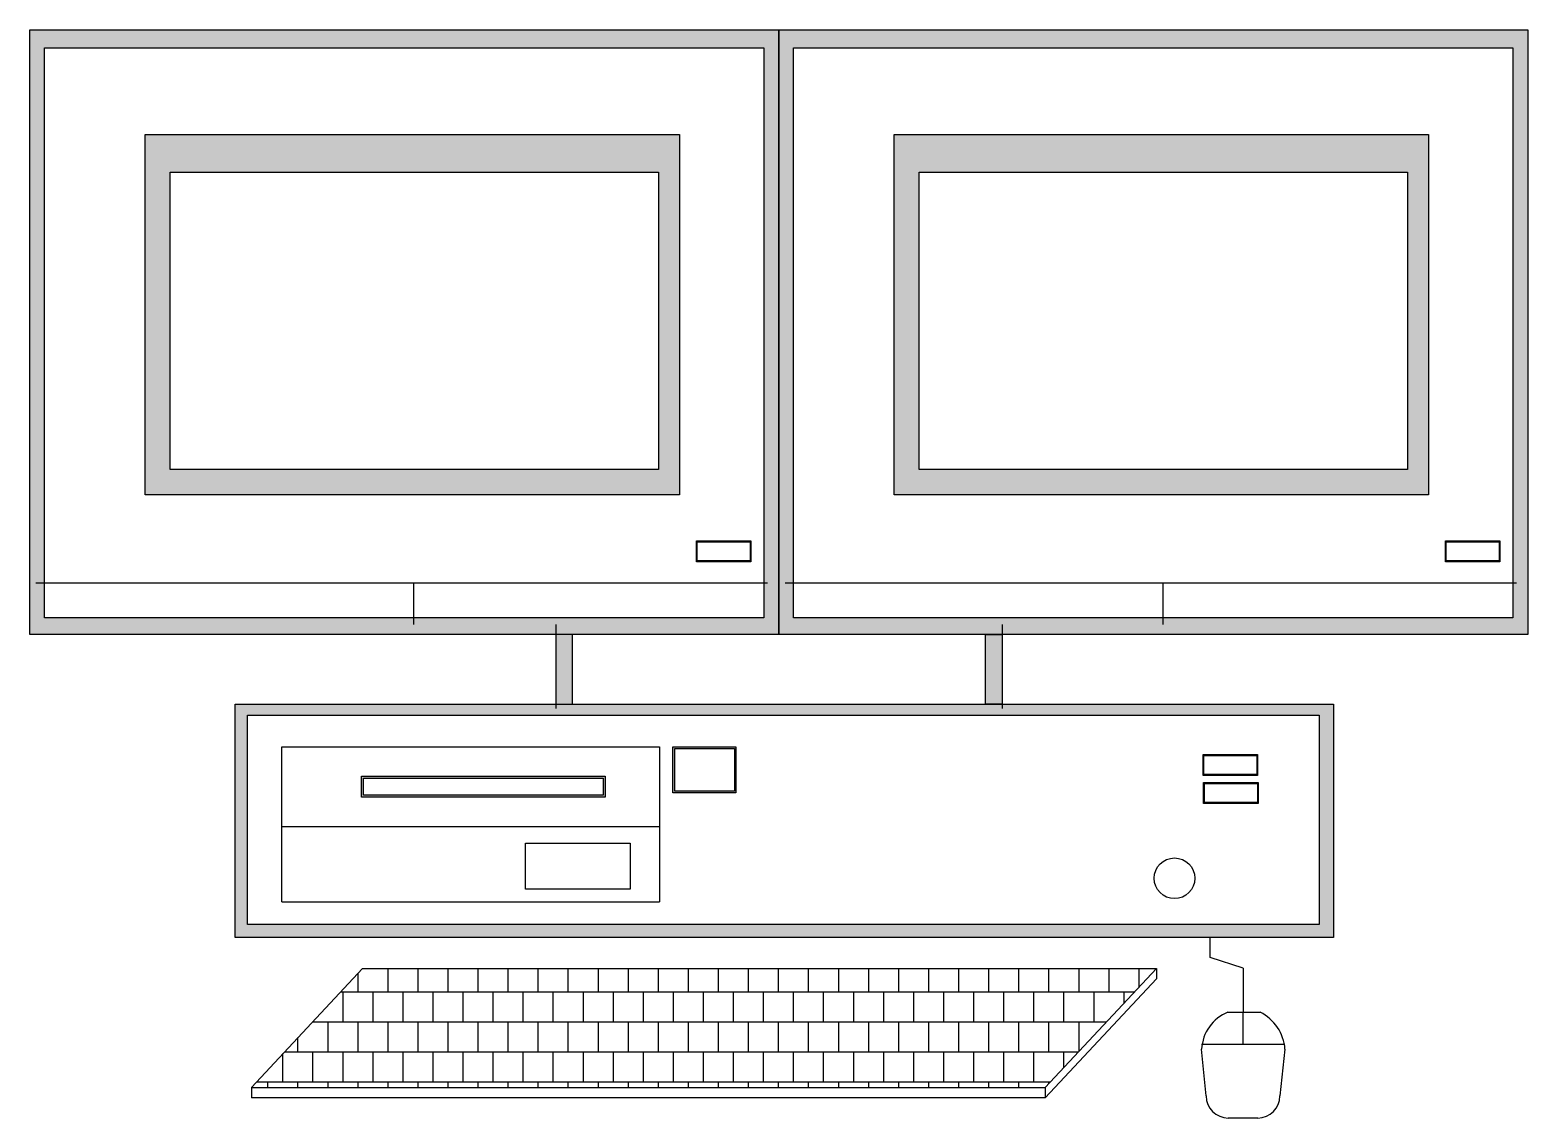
# Model space of a CAD drawing. Header units: inches. Extents: x 0 to 12.3, y -4 to 5.
import ezdxf

# ---------------------------------------------------------------- set-up
doc = ezdxf.new("R2010")
doc.units = ezdxf.units.IN
doc.header["$MEASUREMENT"] = 0

msp = doc.modelspace()

# ---------------------------------------------------------------- hatches: boundary and pattern name
h = msp.add_hatch(color=7)
h.paths.add_polyline_path([(0.12, 4.816), (6.024, 4.816), (6.024, 0.137), (0.12, 0.137)], flags=16)
h.paths.add_polyline_path([(0, 4.964), (6.149, 4.964), (6.149, 0), (0, 0)])
h = msp.add_hatch(color=7)
h.paths.add_polyline_path([(6.269, 4.816), (12.173, 4.816), (12.173, 0.137), (6.269, 0.137)], flags=16)
h.paths.add_polyline_path([(6.149, 4.964), (12.298, 4.964), (12.298, 0), (6.149, 0)])
h = msp.add_hatch(color=7)
h.paths.add_polyline_path([(1.152, 3.796), (5.16, 3.796), (5.16, 1.353), (1.152, 1.353)], flags=16)
h.paths.add_polyline_path([(0.945, 4.105), (5.333, 4.105), (5.333, 1.147), (0.945, 1.147)])
h = msp.add_hatch(color=7)
h.paths.add_polyline_path([(7.301, 3.796), (11.31, 3.796), (11.31, 1.353), (7.301, 1.353)], flags=16)
h.paths.add_polyline_path([(7.094, 4.105), (11.482, 4.105), (11.482, 1.147), (7.094, 1.147)])
h = msp.add_hatch(color=7)
h.paths.add_polyline_path([(5.477, 0.76), (5.913, 0.76), (5.913, 0.603), (5.477, 0.603)], flags=16)
h.paths.add_polyline_path([(5.471, 0.768), (5.918, 0.768), (5.918, 0.596), (5.471, 0.596)])
h = msp.add_hatch(color=7)
h.paths.add_polyline_path([(11.626, 0.76), (12.062, 0.76), (12.062, 0.603), (11.626, 0.603)], flags=16)
h.paths.add_polyline_path([(11.62, 0.768), (12.068, 0.768), (12.068, 0.596), (11.62, 0.596)])
for points in [[(4.454, 0), (4.316, 0), (4.316, -0.573), (4.454, -0.573)], [(7.844, 0), (7.982, 0), (7.982, -0.573), (7.844, -0.573)]]:
    msp.add_hatch(color=7).paths.add_polyline_path(points)
h = msp.add_hatch(color=7)
h.paths.add_polyline_path([(1.785, -0.664), (10.583, -0.664), (10.583, -2.383), (1.785, -2.383)], flags=16)
h.paths.add_polyline_path([(1.684, -0.573), (10.7, -0.573), (10.7, -2.49), (1.684, -2.49)])
h = msp.add_hatch(color=7)
h.paths.add_polyline_path([(5.294, -0.938), (5.783, -0.938), (5.783, -1.288), (5.294, -1.288)], flags=16)
h.paths.add_polyline_path([(5.279, -0.923), (5.795, -0.923), (5.795, -1.302), (5.279, -1.302)])
h = msp.add_hatch(color=7)
h.paths.add_polyline_path([(9.637, -0.994), (10.073, -0.994), (10.073, -1.152), (9.637, -1.152)], flags=16)
h.paths.add_polyline_path([(9.631, -0.986), (10.078, -0.986), (10.078, -1.159), (9.631, -1.159)])
h = msp.add_hatch(color=7)
h.paths.add_polyline_path([(2.723, -1.164), (4.721, -1.164), (4.721, -1.336), (2.723, -1.336)])
h.paths.add_polyline_path([(2.737, -1.182), (4.705, -1.182), (4.705, -1.32), (2.737, -1.32)], flags=16)
h = msp.add_hatch(color=7)
h.paths.add_polyline_path([(9.641, -1.224), (10.077, -1.224), (10.077, -1.381), (9.641, -1.381)], flags=16)
h.paths.add_polyline_path([(9.634, -1.216), (10.082, -1.216), (10.082, -1.388), (9.634, -1.388)])
h = msp.add_hatch()
h.set_pattern_fill('AR-B88', scale=0.001214, style=0)
h.set_pattern_definition([(0, (-720.9877, -433.27178), (0, 0.24661132), []), (90, (-720.98771, -433.27178), (-0.12330566, 0.24661132), [0.24661132, -0.24661132])])
h.paths.add_polyline_path([(2.731, -2.744), (1.818, -3.72), (8.335, -3.72), (9.248, -2.744)])

# ---------------------------------------------------------------- linework, layer by layer
at = {"color": 7}
for p, q in [((0.049, 0.424), (6.056, 0.424)), ((3.149, 0.424), (3.149, 0.08)), ((6.199, 0.424), (12.205, 0.424)), ((9.299, 0.424), (9.299, 0.08)), ((4.316, 0.08), (4.316, -0.608)), ((7.982, 0.08), (7.982, -0.608)), ((2.069, -2.196), (2.069, -0.923)), ((2.069, -0.923), (5.169, -0.923)), ((5.169, -0.923), (5.169, -2.196)), ((2.069, -1.577), (5.169, -1.577)), ((2.069, -2.196), (5.169, -2.196)), ((9.69, -2.654), (9.69, -2.49)), ((9.961, -2.74), (9.69, -2.654)), ((2.731, -2.744), (1.818, -3.72)), ((2.731, -2.744), (9.248, -2.744)), ((9.248, -2.744), (8.335, -3.72)), ((9.961, -2.74), (9.961, -3.103)), ((9.835, -3.103), (10.099, -3.103)), ((9.961, -3.364), (9.961, -3.103)), ((9.619, -3.364), (10.303, -3.364)), ((9.656, -3.79), (9.619, -3.407)), ((10.303, -3.407), (10.262, -3.79)), ((1.818, -3.72), (8.335, -3.72)), ((10.08, -3.972), (9.838, -3.972))]:
    msp.add_line(p, q, dxfattribs=at)
for p, q in [((9.248, -2.744), (9.248, -2.83)), ((9.248, -2.83), (8.335, -3.806)), ((1.818, -3.72), (1.818, -3.806)), ((8.335, -3.806), (1.818, -3.806)), ((8.335, -3.72), (8.335, -3.806))]:
    msp.add_line(p, q)
for points in [[(0, 4.964), (6.149, 4.964), (6.149, 0), (0, 0)], [(6.149, 4.964), (12.298, 4.964), (12.298, 0), (6.149, 0)], [(0.12, 4.816), (6.024, 4.816), (6.024, 0.137), (0.12, 0.137)], [(6.269, 4.816), (12.173, 4.816), (12.173, 0.137), (6.269, 0.137)], [(0.945, 4.105), (5.333, 4.105), (5.333, 1.147), (0.945, 1.147)], [(7.094, 4.105), (11.482, 4.105), (11.482, 1.147), (7.094, 1.147)], [(1.152, 3.796), (5.16, 3.796), (5.16, 1.353), (1.152, 1.353)], [(7.301, 3.796), (11.31, 3.796), (11.31, 1.353), (7.301, 1.353)], [(5.471, 0.768), (5.918, 0.768), (5.918, 0.596), (5.471, 0.596)], [(5.477, 0.76), (5.913, 0.76), (5.913, 0.603), (5.477, 0.603)], [(11.62, 0.768), (12.068, 0.768), (12.068, 0.596), (11.62, 0.596)], [(11.626, 0.76), (12.062, 0.76), (12.062, 0.603), (11.626, 0.603)], [(4.454, 0), (4.316, 0), (4.316, -0.573), (4.454, -0.573)], [(7.844, 0), (7.982, 0), (7.982, -0.573), (7.844, -0.573)], [(1.684, -0.573), (10.7, -0.573), (10.7, -2.49), (1.684, -2.49)], [(1.785, -0.664), (10.583, -0.664), (10.583, -2.383), (1.785, -2.383)], [(5.279, -0.923), (5.795, -0.923), (5.795, -1.302), (5.279, -1.302)], [(5.294, -0.938), (5.783, -0.938), (5.783, -1.288), (5.294, -1.288)], [(9.631, -0.986), (10.078, -0.986), (10.078, -1.159), (9.631, -1.159)], [(9.637, -0.994), (10.073, -0.994), (10.073, -1.152), (9.637, -1.152)], [(2.723, -1.164), (4.721, -1.164), (4.721, -1.336), (2.723, -1.336)], [(2.737, -1.182), (4.705, -1.182), (4.705, -1.32), (2.737, -1.32)], [(9.634, -1.216), (10.082, -1.216), (10.082, -1.388), (9.634, -1.388)], [(9.641, -1.224), (10.077, -1.224), (10.077, -1.381), (9.641, -1.381)], [(4.067, -1.715), (4.928, -1.715), (4.928, -2.093), (4.067, -2.093)]]:
    msp.add_lwpolyline(points, close=True, dxfattribs=at)
msp.add_circle((9.396, -2.003), 0.167, dxfattribs=at)
for centre, radius, start, end in [((9.965, -3.424), 0.347, 112.1385, 177.065), ((9.938, -3.432), 0.366, 4.0098, 63.9826), ((9.838, -3.79), 0.182, 180, 270), ((10.08, -3.79), 0.182, 270, 0)]:
    msp.add_arc(centre, radius, start, end, dxfattribs=at)

doc.saveas('drawing.dxf')
